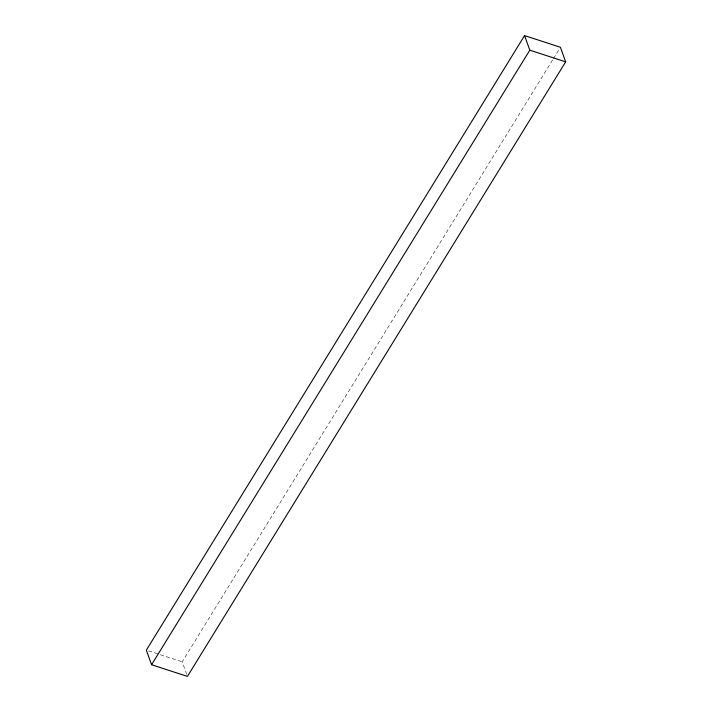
<?xml version="1.0" encoding="UTF-8"?>
<svg xmlns="http://www.w3.org/2000/svg" width="712" height="712" viewBox="0 0 712 712"><rect width="100%" height="100%" fill="white"/><g stroke="black" fill="none" stroke-linecap="round" stroke-linejoin="round"><path stroke-width="0.53" stroke-dasharray="3.56 2.67" d="M186.686 674.317L182.192 661.822L552.85 59.568M553.429 58.624L559.258 49.155M148.443 650.848L182.192 661.822"/><path stroke-width="1.07" d="M524.566 35.6L146.334 650.163L151.576 664.741L187.434 676.4L565.666 61.837L560.424 47.259L524.566 35.6L529.808 50.178L151.576 664.741M529.808 50.178L565.666 61.837"/></g></svg>
